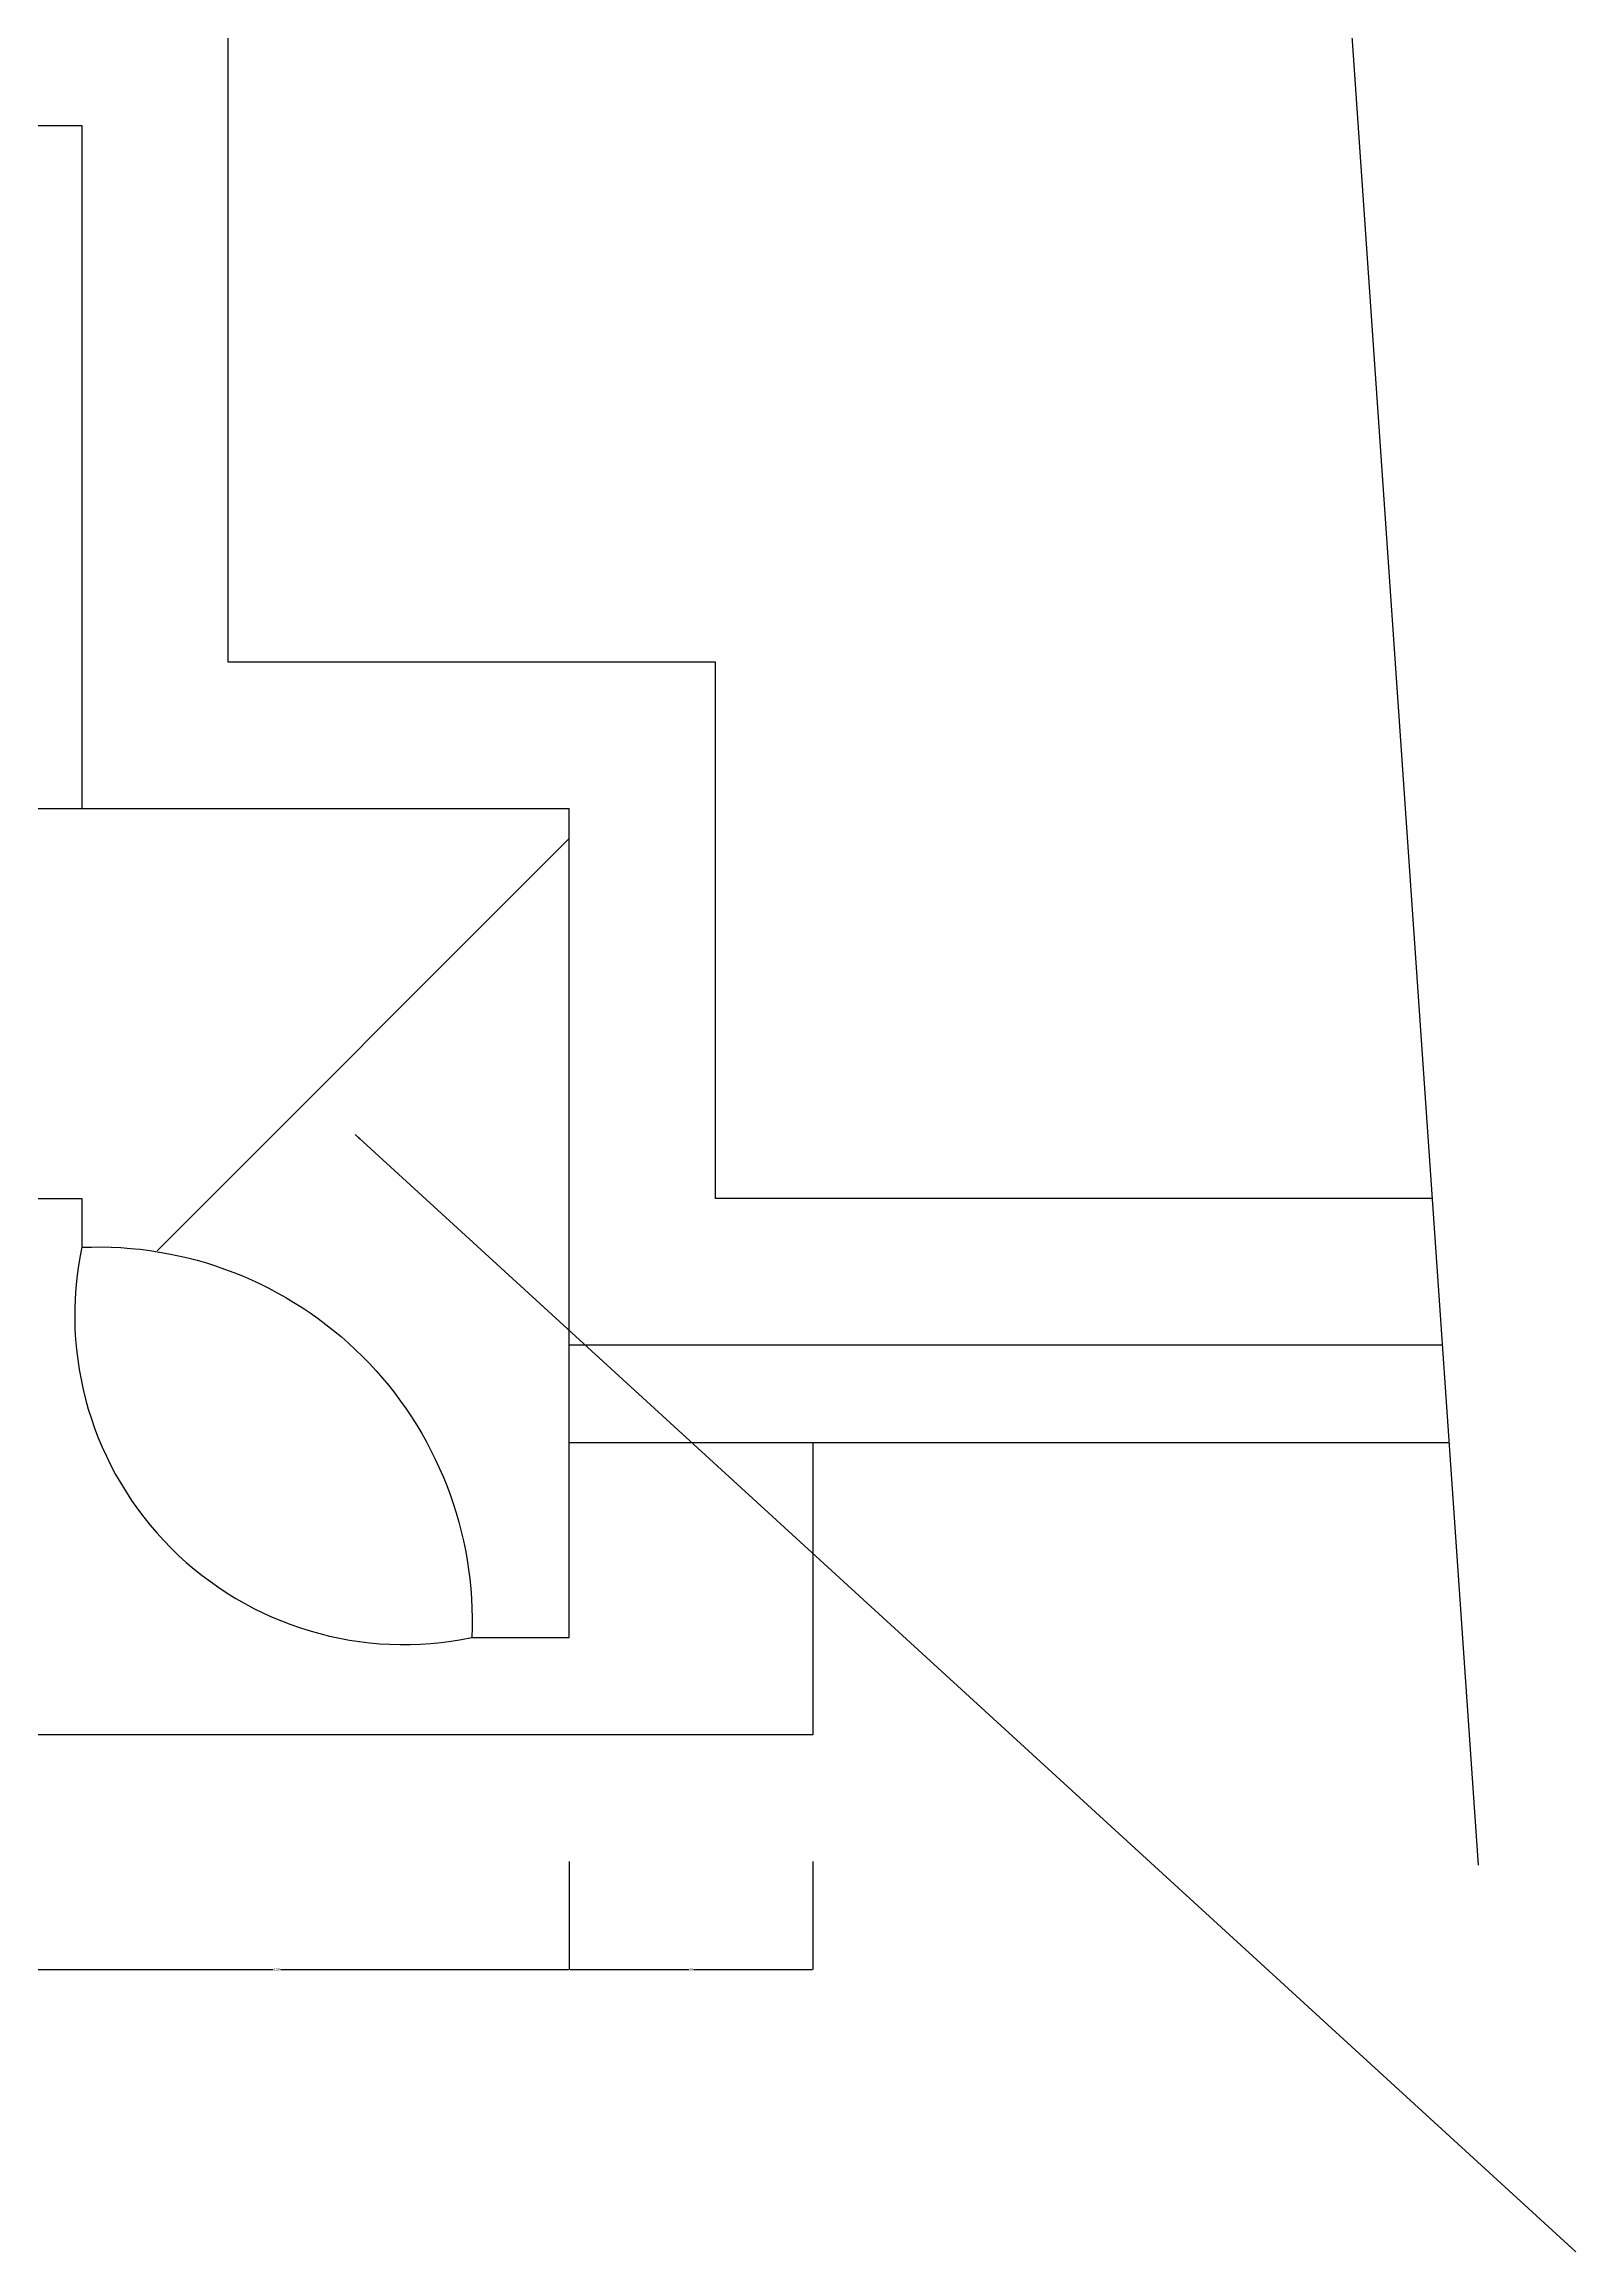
# Model space of a CAD drawing. Header units: metres. Extents: x 204 to 5299, y 190 to 6956.
# Drawn here: x 1752 to 2381, y 490 to 1395 of the extents above; entities that cross this region are included whole.
import ezdxf

# ---------------------------------------------------------------- set-up
doc = ezdxf.new("R2010")
doc.units = ezdxf.units.M
for name, color, linetype in [('2', 2, 'Continuous'), ('4', 4, 'Continuous'), ('7', 7, 'Continuous'), ('BH', 3, 'Continuous'), ('DIM', 3, 'Continuous')]:
    doc.layers.add(name, color=color, linetype=linetype)
doc.dimstyles.get("Standard").update_dxf_attribs({"dimtxt": 2.5, "dimasz": 2.5, "dimexe": 1.25, "dimexo": 0.625, "dimtad": 1, "dimcen": 2.5, "dimazin": 3, "dimtfac": 1, "dimtmove": 0, "dimatfit": 3})

# ---------------------------------------------------------------- blocks, each defined once
blk = doc.blocks.new('*D3')
for p, q in [((1967.74, 650.21), (1967.74, 605.89)), ((2067.74, 650.21), (2067.74, 605.89)), ((1967.99, 605.89), (2016.74, 605.89)), ((2018.74, 605.89), (2067.49, 605.89))]:
    blk.add_line(p, q)
at = {"layer": 'Defpoints'}
for p in [(1967.74, 650.21), (2067.74, 650.21), (1967.74, 605.89)]:
    blk.add_point(p, dxfattribs=at)
at = {"layer": 'DIM', "insert": (2017.74, 605.89), "char_height": 1, "attachment_point": 5}
blk.add_mtext('50', dxfattribs=at)
blk = doc.blocks.new('*D12')
for p, q in [((1727.74, 650.21), (1727.74, 605.89)), ((1967.74, 650.21), (1967.74, 605.89)), ((1727.99, 605.89), (1846.24, 605.89)), ((1849.24, 605.89), (1967.49, 605.89))]:
    blk.add_line(p, q)
at = {"layer": 'Defpoints'}
for p in [(1727.74, 650.21), (1967.74, 650.21), (1727.74, 605.89)]:
    blk.add_point(p, dxfattribs=at)
at = {"layer": 'DIM', "insert": (1847.74, 605.89), "char_height": 1, "attachment_point": 5}
blk.add_mtext('120', dxfattribs=at)

msp = doc.modelspace()

# ---------------------------------------------------------------- hatches: boundary and pattern name
at = {"layer": 'BH'}
h = msp.add_hatch(dxfattribs=at)
h.set_pattern_fill('ANSI33', scale=200)
h.paths.add_polyline_path([(1767.74, 1362.04), (1427.74, 1362.04), (1427.74, 1302.04), (1487.74, 1302.04, -0.78), (1487.74, 1102.04), (1487.74, 1082.04), (1527.74, 1082.04), (1767.74, 1082.04)])
h.paths.add_polyline_path([(1767.74, 1082.04), (1527.74, 1082.04, 0.29), (1624.61, 1022.04, -0.49), (1727.74, 941.1), (1727.74, 922.04), (1767.74, 922.04), (1767.74, 902.04, -0.37), (1924.43, 782.04), (1967.74, 782.04), (1967.74, 822.04), (1967.74, 1082.04)])
h.paths.add_polyline_path([(2328.7, 822.04), (2325.94, 862.04), (1967.74, 862.04), (1967.74, 822.04)])
h.paths.add_polyline_path([(1427.74, 1302.04), (1427.74, 1542.04), (1127.74, 1542.04), (1127.74, 1462.04)])
h.paths.add_polyline_path([(1127.74, 1542.04), (1167.74, 1542.04), (1167.74, 1915.24), (1127.74, 1915.24)])
h = msp.add_hatch(dxfattribs=at)
h.set_pattern_fill('AR-CONC', scale=10)
h.paths.add_polyline_path([(1427.74, 1542.04), (1427.74, 1362.04), (1767.74, 1362.04), (1767.74, 1082.04), (1967.74, 1082.04), (1967.74, 862.04), (2325.94, 862.04), (2321.8, 922.04), (2027.74, 922.04), (2027.74, 1142.04), (1827.74, 1142.04), (1827.74, 1422.04), (1487.74, 1422.04), (1487.74, 1602.04), (1227.74, 1602.04), (1227.74, 1915.24), (1167.74, 1915.24), (1167.74, 1542.04)])
h = msp.add_hatch(dxfattribs=at)
h.set_pattern_fill('ANSI31', scale=1000)
h.paths.add_polyline_path([(1227.74, 1915.24), (1227.74, 1602.04), (1487.74, 1602.04), (1487.74, 1422.04), (1827.74, 1422.04), (1827.74, 1142.04), (2027.74, 1142.04), (2027.74, 922.04), (2321.8, 922.04), (2253.26, 1915.24)])

# ---------------------------------------------------------------- linework, layer by layer
at = {"layer": '2'}
msp.add_lwpolyline([(2321.8, 922.04), (2027.74, 922.04), (2027.74, 1142.04), (1827.74, 1142.04), (1827.74, 1422.04), (1487.74, 1422.04), (1487.74, 1602.04), (1227.74, 1602.04), (1227.74, 1915.24)], dxfattribs=at)
at = {"layer": '4'}
for p, q in [((1427.74, 1362.04), (1767.74, 1362.04)), ((1767.74, 1362.04), (1767.74, 1082.04)), ((1527.74, 1082.04), (1767.74, 1082.04)), ((1767.74, 1082.04), (1967.74, 1082.04)), ((1967.74, 822.04), (1967.74, 1082.04)), ((1967.74, 862.04), (2325.94, 862.04)), ((2067.74, 822.04), (2067.74, 702.04)), ((2067.74, 702.04), (1327.74, 702.04))]:
    msp.add_line(p, q, dxfattribs=at)
msp.add_lwpolyline([(1127.74, 1915.24), (1127.74, 1462.04), (1427.74, 1302.04), (1487.74, 1302.04, -0.78), (1487.74, 1102.04), (1487.74, 1082.04), (1527.74, 1082.04, 0.29), (1624.61, 1022.04, -0.49), (1727.74, 942.04), (1727.74, 922.04), (1767.74, 922.04), (1767.74, 902.04, -0.44), (1927.74, 742.04), (1967.74, 742.04), (1967.74, 822.04), (2328.7, 822.04)], format="xyb", dxfattribs=at)
at = {"layer": '7'}
msp.add_arc((1899.85, 874.16), 135.03, 168.08, 281.92, dxfattribs=at)
at = {"layer": 'DIM'}
msp.add_line((2241.43, 2086.58), (2340.66, 648.7), dxfattribs=at)

# ---------------------------------------------------------------- dimensions: what is measured, and where the dimension line sits
for base, p1, p2, text, picture, middle in [((1727.74, 605.89), (1727.74, 650.21), (1967.74, 650.21), '120', '*D12', (1847.74, 605.89)), ((1967.74, 605.89), (1967.74, 650.21), (2067.74, 650.21), '50', '*D3', (2017.74, 605.89))]:
    dim = msp.add_linear_dim(base=base, p1=p1, p2=p2, text=text, dimstyle='Standard', dxfattribs=at)
    dim.commit()
    dim.dimension.update_dxf_attribs({"geometry": picture, "text_midpoint": middle})

# ---------------------------------------------------------------- leaders
msp.add_leader([(1879.94, 948.25), (2380.76, 490.08)], dimstyle='Standard', dxfattribs=at)

doc.saveas('drawing.dxf')
